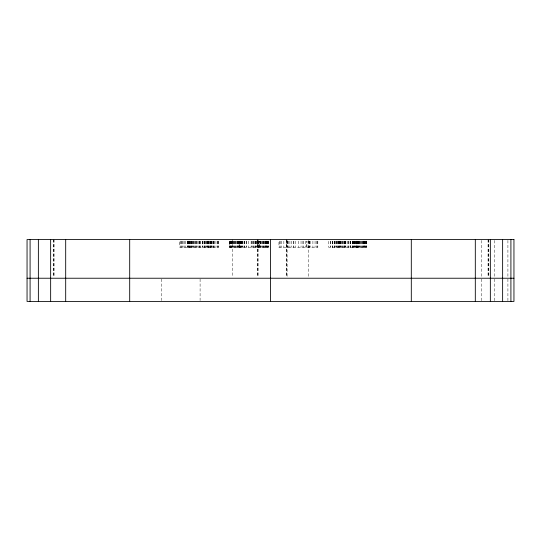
<?xml version="1.0" encoding="UTF-8"?>
<svg xmlns="http://www.w3.org/2000/svg" width="541" height="541" viewBox="0 0 541 541"><rect width="100%" height="100%" fill="white"/><g stroke="black" fill="none" stroke-linecap="round" stroke-linejoin="round"><path stroke-width="0.41" stroke-dasharray="2.71 2.03" d="M507.911 240.42L507.911 277.391M507.911 279.061L507.911 301.425M494.63 240.42L494.63 277.391M494.63 279.061L494.63 301.425M488.834 239.575L488.834 277.391M488.449 239.575L488.449 277.391M488.056 239.575L488.056 277.391M481.348 240.42L481.348 277.391M481.348 279.061L481.348 301.425M366.555 241.124L366.555 247.311L328.678 247.311L328.678 241.124M366.358 241.124L366.358 247.311M366.21 241.124L366.21 247.311M365.77 241.124L365.77 247.311M365.168 241.124L365.141 247.311M364.972 241.124L364.972 247.311M364.817 241.124L364.817 247.311M364.79 241.124L364.79 247.311M364.451 241.124L364.451 247.311M363.836 241.124L363.836 247.311M363.593 241.124L363.593 247.311M363.424 241.124L363.417 247.311M362.382 241.124L362.382 247.311M362.2 241.124L362.2 247.311M361.672 241.124L361.672 247.311M360.982 241.124L360.982 247.311M360.854 241.124L360.854 247.311M359.9 241.124L359.9 247.311M359.589 241.124L359.589 247.311M359.008 241.124L359.008 247.311M358.514 241.124L358.514 247.311M358.291 241.124L358.291 247.311M357.939 241.124L357.939 247.311M357.621 241.124L357.621 247.311M357.148 241.124L357.148 247.311M357.101 241.124L357.06 247.311M356.918 241.124L356.918 247.311L356.85 241.124M356.499 241.124L356.499 247.311M356.37 241.124L356.37 247.311M356.316 241.124L356.316 247.311M355.464 241.124L355.464 247.311M355.342 241.124L355.342 247.311M354.93 241.124L354.93 247.311M354.369 241.124L354.348 247.311M354.193 241.124L354.193 247.311M353.97 241.124L353.97 247.311M353.773 241.124L353.773 247.311M352.982 241.124L352.982 247.311M352.948 241.124L352.948 247.311M352.576 241.124L352.576 247.311M352.245 241.124L352.245 247.311M350.724 241.124L350.724 247.311M350.649 241.124L350.649 247.311M350.575 241.124L350.575 247.311M350.216 241.124L350.23 247.311M350.054 241.124L350.054 247.311M348.424 241.124L348.424 247.311M348.14 241.124L348.14 247.311M347.822 241.124L347.877 247.311M345.888 241.124L345.888 247.311M345.571 241.124L345.571 247.311M345.239 241.124L345.239 247.311M344.678 241.124L344.678 247.311M344.36 241.124L344.36 247.311M344.272 241.124L344.272 247.311M344.083 241.124L344.083 247.311M343.481 241.124L343.481 247.311M342.737 241.124L342.71 247.311M342.243 241.124L342.149 247.311M341.378 241.124L341.378 247.311M340.999 241.124L340.999 247.311M340.729 241.124L340.729 247.311M340.384 241.124L340.384 247.311M340.019 241.124L340.019 247.311M339.261 241.124L339.261 247.311M339.146 241.124L339.146 247.311M339.051 241.124L339.051 247.311M338.747 241.124L338.747 247.311M338.49 241.124L338.49 247.311M337.185 241.124L337.185 247.311M337.117 241.124L337.117 247.311M336.759 241.124L336.759 247.311M336.556 241.124L336.556 247.311M335.089 241.124L335.089 247.311M334.974 241.124L334.974 247.311M334.764 241.124L334.764 247.311M334.575 241.124L334.575 247.311M332.85 241.124L332.857 247.311M332.749 241.124L332.749 247.311M332.553 241.124L332.553 247.311M330.754 241.124L330.72 247.311M330.49 241.124L330.49 247.311M317.831 241.124L317.831 247.311L278.946 247.311L278.946 241.124M317.526 241.124L317.526 247.311M316.6 241.124L316.6 247.311M315.058 241.124L315.058 247.311M312.908 241.124L312.908 247.311M310.149 241.124L310.149 247.311M309.668 241.124L309.668 247.311M309.493 241.124L309.493 247.311M308.965 241.124L308.965 247.311M308.776 240.42L308.776 277.391M308.093 241.124L308.093 247.311M305.293 241.124L305.293 247.311M303.352 241.124L303.352 247.311M302.886 241.124L302.886 247.311M301.039 241.124L301.039 247.311M298.368 241.124L298.368 247.311M295.717 241.124L295.717 247.311M293.858 241.124L293.858 247.311M293.425 241.124L293.425 247.311M291.491 241.124L291.491 247.311M289.915 241.124L289.915 247.311M288.691 241.124L288.691 247.311M287.819 241.124L287.819 247.311M287.291 241.124L287.291 247.311M287.115 240.42L287.115 277.391M286.73 239.575L286.73 277.391M286.602 241.124L286.602 247.311M286.345 239.575L286.345 277.391M283.849 241.124L283.849 247.311M281.705 241.124L281.705 247.311M280.17 241.124L280.17 247.311M279.257 241.124L279.257 247.311M268.336 241.124L268.336 247.311L229.289 247.311L229.289 241.124M268.14 241.124L268.14 247.311M268.018 241.124L268.018 247.311M267.538 241.124L267.538 247.311M267.044 241.124L267.044 247.311M266.923 241.124L266.923 247.311M266.74 241.124L266.74 247.311M266.537 241.124L266.625 247.311M266.199 241.124L266.199 247.311M265.712 241.124L265.712 247.311M265.421 241.124L265.421 247.311M265.286 241.124L265.286 247.311M265.144 241.124L265.144 247.311M264.191 241.124L264.191 247.311M264.015 241.124L264.015 247.311M263.366 241.124L263.366 247.311M263.149 241.124L263.149 247.311M262.412 241.124L262.412 247.311M262.067 241.124L262.067 247.311M261.235 241.124L261.235 247.311M260.525 241.124L260.525 247.311M260.309 241.124L260.309 247.311M260.174 241.124L260.174 247.311M259.991 241.124L259.984 247.311M258.747 241.124L258.841 247.311M258.679 241.124L258.679 247.311M258.51 241.124L258.49 247.311M258.355 241.124L258.355 247.311M258.199 241.124L258.206 247.311M258.131 239.575L258.131 277.391M257.746 239.575L257.746 277.391M257.401 241.124L257.408 247.311M257.36 239.575L257.36 277.391M257.178 241.124L257.218 247.311M256.968 241.124L256.968 247.311M256.292 241.124L256.272 247.311M255.907 241.124L255.907 247.311M255.582 241.124L255.582 247.311M255.528 241.124L255.528 247.311M254.845 241.124L254.865 247.311M253.587 241.124L253.634 247.311M253.114 241.124L253.127 247.311M252.775 241.124L252.775 247.311M251.376 241.124L251.342 247.311M251.119 241.124L251.098 247.311M248.792 241.124L248.792 247.311M246.507 241.124L246.507 247.311M246.236 241.124L246.27 247.311M244.836 241.124L244.836 247.311M244.505 241.124L244.464 247.311M244.038 241.124L243.984 247.311M242.787 241.124L242.787 247.311M242.097 241.124L242.097 247.311M242.043 241.124L242.043 247.311M241.726 241.124L241.726 247.311M241.306 241.124L241.354 247.311M240.63 241.124L240.63 247.311M240.447 241.124L240.407 247.311M240.231 241.124L240.231 247.311M239.426 241.124L239.426 247.311M239.271 241.124L239.271 247.311M238.946 241.124L238.946 247.311M238.791 241.124L238.885 247.311M238.216 241.124L238.196 247.311M237.641 241.124L237.648 247.311M237.458 241.124L237.458 247.311M237.296 241.124L237.296 247.311M237.107 241.124L237.107 247.311M236.397 241.124L236.397 247.311M235.565 241.124L235.565 247.311M235.22 241.124L235.22 247.311M234.463 241.124L234.463 247.311M234.267 241.124L234.267 247.311M233.617 241.124L233.617 247.311M233.435 241.124L233.435 247.311M232.488 241.124L232.488 247.311M232.346 241.124L232.346 247.311M232.224 239.575L232.224 277.391M231.92 241.124L231.92 247.311M231.433 241.124L231.433 247.311M231.095 241.124L231.095 247.311M231.007 241.124L231.007 247.311M230.885 241.124L230.885 247.311M230.703 241.124L230.703 247.311M230.588 241.124L230.588 247.311M230.094 241.124L230.094 247.311M229.614 241.124L229.614 247.311M229.492 241.124L229.492 247.311M218.679 241.124L218.679 247.311L179.795 247.311L179.795 241.124M218.381 241.124L218.375 247.311M217.489 241.124L217.489 247.311M217.455 241.124L217.455 247.311M215.927 241.124L216.001 247.311M214.304 241.124L214.304 247.311M213.918 241.124L213.918 247.311M213.783 241.124L213.783 247.311M213.019 241.124L213.019 247.311M212.904 241.124L212.904 247.311M211.687 241.124L211.687 247.311M211.477 241.124L211.477 247.311M211.288 241.124L211.288 247.311M211.071 241.124L211.071 247.311M210.679 241.124L210.679 247.311M210.51 241.124L210.51 247.311M210.321 241.124L210.321 247.311M209.996 241.124L210.03 247.311M209.144 241.124L209.144 247.311M208.907 241.124L208.907 247.311M208.555 241.124L208.555 247.311M208.17 241.124L208.17 247.311M207.947 241.124L207.947 247.311M207.872 241.124L207.872 247.311M207.474 241.124L207.474 247.311M207.061 241.124L207.061 247.311M206.412 241.124L206.412 247.311M205.999 241.124L205.999 247.311M205.573 241.124L205.573 247.311M204.552 241.124L204.566 247.311M204.498 241.124L204.498 247.311M204.085 241.124L204.18 247.311M202.963 241.124L202.963 247.311M202.598 241.124L202.598 247.311M202.354 241.124L202.354 247.311M200.468 241.124L200.468 247.311M200.096 279.061L200.096 300.593M199.987 241.124L199.987 247.311M199.825 241.124L199.825 247.311M199.338 241.124L199.338 247.311M198.317 241.124L198.317 247.311M197.364 241.124L197.364 247.311M196.295 241.124L196.295 247.311M196.173 241.124L196.173 247.311M195.186 241.124L195.186 247.311M195.105 241.124L195.105 247.311M194.402 241.124L194.402 247.311M193.482 241.124L193.482 247.311M193.279 241.124L193.279 247.311M192.812 241.124L192.812 247.311M192.63 241.124L192.63 247.311M191.656 241.124L191.656 247.311M191.257 241.124L191.257 247.311M191.014 241.124L191.014 247.311M190.926 241.124L190.926 247.311M190.351 241.124L190.351 247.311M189.587 241.124L189.587 247.311M189.519 241.124L189.519 247.311M189.418 241.124L189.418 247.311M188.863 241.124L188.863 247.311M188.681 241.124L188.681 247.311M188.336 241.124L188.336 247.311M188.275 241.124L188.275 247.311M187.524 241.124L187.524 247.311M187.443 241.124L187.443 247.311M187.281 241.124L187.281 247.311M185.644 241.124L185.644 247.311M184.657 241.124L184.657 247.311M183.088 241.124L183.088 247.311M182.533 241.124L182.533 247.311M181.262 241.124L181.262 247.311M181.012 241.124L181.012 247.311M180.099 241.124L180.16 247.311M161.204 279.061L161.204 300.593M54.1 239.575L54.1 277.391M53.715 239.575L53.715 277.391M53.329 239.575L53.329 277.391M306.869 247.311L306.869 241.124L306.815 247.311M259.437 247.311L259.423 241.124L259.41 247.311M239.142 247.311L239.142 241.124L239.122 247.311"/><path stroke-width="0.81" d="M27.05 278.23L513.95 278.23M510.914 239.575L510.914 301.425M502.63 239.575L502.63 301.425M490.349 239.575L490.349 301.425M475.309 239.575L475.309 301.425M411.302 239.575L411.302 301.425M270.5 239.575L270.5 301.425M129.698 239.575L129.698 301.425M65.691 239.575L65.691 301.425M50.651 239.575L50.651 301.425M38.37 239.575L38.37 301.425M30.086 239.575L30.086 301.425M513.95 239.575L27.05 239.575L27.05 301.425L513.95 301.425L513.95 239.575"/></g></svg>
